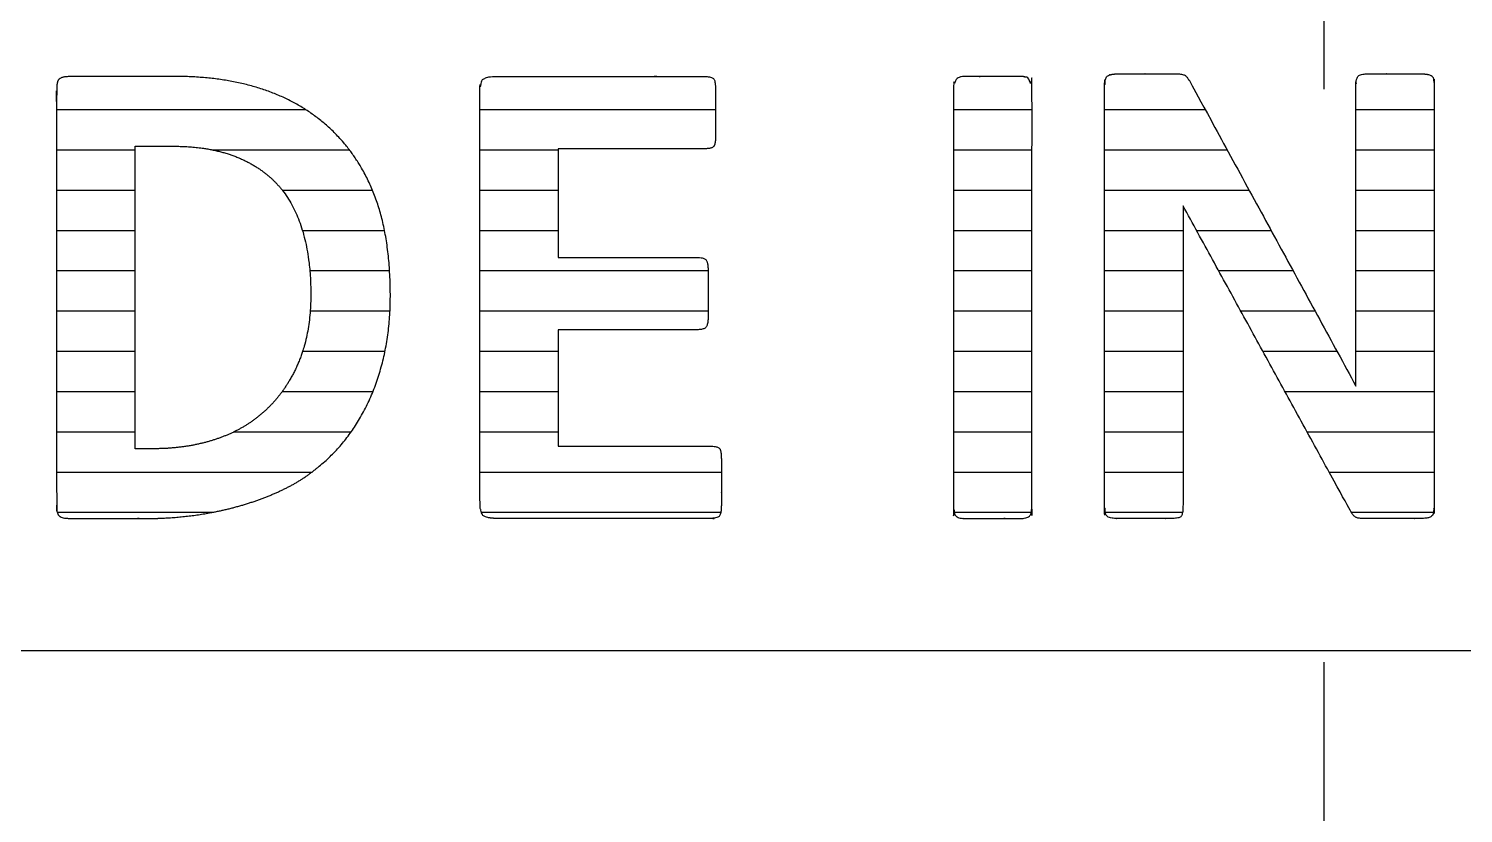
# Model space of a CAD drawing. Extents: x 7948 to 8542, y -4601 to -4181.
# Drawn here: x 8001.776 to 8006.23, y -4455.88 to -4453.445 of the extents above; entities that cross this region are included whole.
import ezdxf

# ---------------------------------------------------------------- set-up
doc = ezdxf.new("R2010")
doc.units = 0
doc.header["$LTSCALE"] = 7
doc.header["$MEASUREMENT"] = 0
doc.linetypes.add('CENTER2', pattern=[28.575, 19.05, -3.175, 3.175, -3.175])
doc.linetypes.add('CENTERX2', pattern=[20.32, 12.7, -2.54, 2.54, -2.54])
doc.layers.add('기본값', color=18, linetype='CONTINUOUS')
doc.layers.add('중심선', color=1, linetype='CENTER2')
pattern_1 = [(0, (7782.89281, -4612.94615), (0, 0.125), [])]

msp = doc.modelspace()

# ---------------------------------------------------------------- hatches: boundary and pattern name
at = {"layer": '기본값'}
h = msp.add_hatch(dxfattribs=at)
h.set_pattern_fill('해치1', color=2, style=0, pattern_type=2)
h.set_pattern_definition(pattern_1)
h.paths.add_polyline_path([(8002.67293, -4454.80684), (8002.66685, -4454.81191), (8002.66064, -4454.8169), (8002.65433, -4454.8218), (8002.64791, -4454.82661), (8002.63472, -4454.83595), (8002.62108, -4454.84493), (8002.607, -4454.85355), (8002.59247, -4454.8618), (8002.57748, -4454.8697), (8002.56205, -4454.87723), (8002.5463, -4454.88442), (8002.53035, -4454.89131), (8002.51421, -4454.8979), (8002.49787, -4454.90418), (8002.48133, -4454.91015), (8002.4646, -4454.91582), (8002.44767, -4454.92118), (8002.43055, -4454.92624), (8002.41324, -4454.93099), (8002.39577, -4454.93544), (8002.37813, -4454.93957), (8002.36032, -4454.9434), (8002.34234, -4454.94692), (8002.32419, -4454.95013), (8002.30587, -4454.95304), (8002.28739, -4454.95564), (8002.25042, -4454.95992), (8002.21379, -4454.96297), (8002.17749, -4454.96481), (8002.14153, -4454.96542), (8001.91613, -4454.96542), (8001.90685, -4454.96531), (8001.89869, -4454.96498), (8001.89503, -4454.96473), (8001.89165, -4454.96443), (8001.88855, -4454.96407), (8001.88573, -4454.96366), (8001.88442, -4454.96343), (8001.88314, -4454.96317), (8001.8819, -4454.96288), (8001.88071, -4454.96256), (8001.87956, -4454.96221), (8001.87844, -4454.96183), (8001.8779, -4454.96164), (8001.87738, -4454.96143), (8001.87686, -4454.96122), (8001.87635, -4454.961), (8001.87585, -4454.96077), (8001.87536, -4454.96054), (8001.87488, -4454.9603), (8001.87442, -4454.96005), (8001.87396, -4454.95979), (8001.87351, -4454.95953), (8001.87308, -4454.95926), (8001.87265, -4454.95898), (8001.87224, -4454.9587), (8001.87183, -4454.95841), (8001.87144, -4454.95811), (8001.87106, -4454.95781), (8001.87068, -4454.9575), (8001.87032, -4454.95718), (8001.86997, -4454.95685), (8001.86963, -4454.95652), (8001.86929, -4454.95617), (8001.86897, -4454.95582), (8001.86865, -4454.95546), (8001.86835, -4454.95509), (8001.86805, -4454.9547), (8001.86776, -4454.95431), (8001.86748, -4454.95391), (8001.86721, -4454.95349), (8001.86695, -4454.95307), (8001.8667, -4454.95263), (8001.86645, -4454.95219), (8001.86622, -4454.95173), (8001.86599, -4454.95127), (8001.86577, -4454.95079), (8001.86556, -4454.95031), (8001.86536, -4454.94981), (8001.86517, -4454.9493), (8001.86499, -4454.94879), (8001.86481, -4454.94826), (8001.86465, -4454.94772), (8001.86449, -4454.94717), (8001.86435, -4454.94662), (8001.86421, -4454.94605), (8001.86408, -4454.94547), (8001.86396, -4454.94488), (8001.86384, -4454.94428), (8001.86365, -4454.94305), (8001.86348, -4454.94178), (8001.86336, -4454.94047), (8001.86297, -4454.93458), (8001.8627, -4454.92756), (8001.86248, -4454.91013), (8001.86248, -4453.65402), (8001.8627, -4453.63492), (8001.86297, -4453.62703), (8001.86336, -4453.62024), (8001.86348, -4453.61871), (8001.86365, -4453.61723), (8001.86384, -4453.61581), (8001.86408, -4453.61444), (8001.86435, -4453.61313), (8001.86449, -4453.6125), (8001.86465, -4453.61188), (8001.86481, -4453.61127), (8001.86499, -4453.61068), (8001.86517, -4453.6101), (8001.86536, -4453.60953), (8001.86556, -4453.60898), (8001.86577, -4453.60845), (8001.86599, -4453.60792), (8001.86622, -4453.60741), (8001.86645, -4453.60692), (8001.8667, -4453.60643), (8001.86695, -4453.60597), (8001.86721, -4453.60551), (8001.86748, -4453.60507), (8001.86776, -4453.60464), (8001.86805, -4453.60423), (8001.86835, -4453.60383), (8001.86865, -4453.60345), (8001.86897, -4453.60307), (8001.86929, -4453.60272), (8001.86963, -4453.60237), (8001.86997, -4453.60204), (8001.87032, -4453.60171), (8001.87069, -4453.60139), (8001.87107, -4453.60108), (8001.87146, -4453.60078), (8001.87186, -4453.60048), (8001.87228, -4453.60019), (8001.87271, -4453.59991), (8001.87315, -4453.59963), (8001.8736, -4453.59936), (8001.87406, -4453.5991), (8001.87454, -4453.59884), (8001.87503, -4453.59859), (8001.87553, -4453.59835), (8001.87604, -4453.59812), (8001.87657, -4453.59789), (8001.8771, -4453.59767), (8001.87765, -4453.59746), (8001.87821, -4453.59725), (8001.87879, -4453.59706), (8001.87997, -4453.59668), (8001.8812, -4453.59633), (8001.88248, -4453.59601), (8001.88381, -4453.59572), (8001.88519, -4453.59546), (8001.88661, -4453.59523), (8001.88967, -4453.59482), (8001.89303, -4453.59446), (8001.89671, -4453.59416), (8001.9007, -4453.59391), (8001.90961, -4453.59358), (8001.91977, -4453.59347), (8002.22928, -4453.59347), (8002.25059, -4453.59367), (8002.27157, -4453.59426), (8002.29223, -4453.59524), (8002.31256, -4453.59662), (8002.33256, -4453.59839), (8002.35224, -4453.60055), (8002.3716, -4453.60311), (8002.39063, -4453.60606), (8002.40934, -4453.6094), (8002.42772, -4453.61313), (8002.44577, -4453.61726), (8002.46351, -4453.62178), (8002.48091, -4453.6267), (8002.49799, -4453.63201), (8002.51475, -4453.63771), (8002.53118, -4453.6438), (8002.54729, -4453.65029), (8002.56307, -4453.65717), (8002.57853, -4453.66445), (8002.59366, -4453.67212), (8002.60847, -4453.68018), (8002.62295, -4453.68863), (8002.63711, -4453.69748), (8002.65094, -4453.70672), (8002.66445, -4453.71635), (8002.67763, -4453.72638), (8002.69049, -4453.7368), (8002.70302, -4453.74761), (8002.71523, -4453.75882), (8002.72711, -4453.77042), (8002.73867, -4453.78241), (8002.74991, -4453.7948), (8002.75914, -4453.80583), (8002.76808, -4453.81709), (8002.77672, -4453.82857), (8002.78505, -4453.84027), (8002.79309, -4453.85219), (8002.80083, -4453.86434), (8002.80827, -4453.8767), (8002.81541, -4453.88929), (8002.82225, -4453.9021), (8002.82879, -4453.91514), (8002.83502, -4453.92839), (8002.84096, -4453.94187), (8002.8466, -4453.95557), (8002.85195, -4453.9695), (8002.85699, -4453.98364), (8002.86173, -4453.99801), (8002.86618, -4454.01267), (8002.87034, -4454.02769), (8002.87421, -4454.04307), (8002.8778, -4454.05882), (8002.8811, -4454.07492), (8002.88411, -4454.09139), (8002.88684, -4454.10822), (8002.88928, -4454.12541), (8002.89143, -4454.14296), (8002.89329, -4454.16087), (8002.89616, -4454.19778), (8002.89788, -4454.23613), (8002.89846, -4454.27593), (8002.89823, -4454.29676), (8002.89755, -4454.31735), (8002.89641, -4454.33771), (8002.89482, -4454.35784), (8002.89278, -4454.37774), (8002.89028, -4454.39741), (8002.88732, -4454.41685), (8002.88392, -4454.43607), (8002.88005, -4454.45505), (8002.87574, -4454.4738), (8002.87097, -4454.49233), (8002.86574, -4454.51062), (8002.86006, -4454.52869), (8002.85392, -4454.54652), (8002.84733, -4454.56413), (8002.84029, -4454.5815), (8002.83282, -4454.59856), (8002.82495, -4454.61523), (8002.81668, -4454.6315), (8002.80802, -4454.64737), (8002.79895, -4454.66284), (8002.78949, -4454.67792), (8002.77963, -4454.69259), (8002.76937, -4454.70688), (8002.75871, -4454.72076), (8002.74765, -4454.73425), (8002.7362, -4454.74734), (8002.72434, -4454.76003), (8002.71209, -4454.77233), (8002.69943, -4454.78423), (8002.68638, -4454.79573)], flags=0)
h.paths.add_polyline_path([(8002.1058, -4453.8101), (8002.1058, -4454.74879), (8002.16485, -4454.74879), (8002.17798, -4454.74868), (8002.19099, -4454.74832), (8002.20387, -4454.74772), (8002.21662, -4454.74689), (8002.22925, -4454.74582), (8002.24175, -4454.74451), (8002.25412, -4454.74296), (8002.26638, -4454.74118), (8002.2785, -4454.73916), (8002.2905, -4454.73689), (8002.30237, -4454.7344), (8002.31412, -4454.73166), (8002.32574, -4454.72868), (8002.33723, -4454.72547), (8002.3486, -4454.72202), (8002.35985, -4454.71833), (8002.37093, -4454.71441), (8002.38182, -4454.71024), (8002.39251, -4454.70584), (8002.40301, -4454.7012), (8002.41331, -4454.69632), (8002.42341, -4454.69121), (8002.43332, -4454.68586), (8002.44304, -4454.68027), (8002.45256, -4454.67444), (8002.46188, -4454.66838), (8002.47101, -4454.66208), (8002.47995, -4454.65554), (8002.48868, -4454.64876), (8002.49723, -4454.64175), (8002.50557, -4454.6345), (8002.51373, -4454.62701), (8002.52167, -4454.61929), (8002.5294, -4454.61136), (8002.53691, -4454.6032), (8002.54421, -4454.59484), (8002.55129, -4454.58625), (8002.55815, -4454.57745), (8002.56479, -4454.56843), (8002.57122, -4454.55919), (8002.57743, -4454.54973), (8002.58342, -4454.54006), (8002.5892, -4454.53017), (8002.59476, -4454.52006), (8002.6001, -4454.50973), (8002.60523, -4454.49919), (8002.61014, -4454.48843), (8002.61483, -4454.47745), (8002.61927, -4454.46625), (8002.62342, -4454.45482), (8002.62729, -4454.44315), (8002.63087, -4454.43126), (8002.63417, -4454.41914), (8002.63717, -4454.40678), (8002.6399, -4454.39419), (8002.64233, -4454.38138), (8002.64448, -4454.36833), (8002.64634, -4454.35505), (8002.64792, -4454.34155), (8002.64921, -4454.32781), (8002.65021, -4454.31384), (8002.65093, -4454.29964), (8002.65135, -4454.28521), (8002.6515, -4454.27054), (8002.65116, -4454.24481), (8002.65013, -4454.21981), (8002.64842, -4454.19555), (8002.64602, -4454.17203), (8002.64294, -4454.14926), (8002.64114, -4454.13814), (8002.63918, -4454.12722), (8002.63704, -4454.11647), (8002.63473, -4454.10592), (8002.63224, -4454.09554), (8002.62959, -4454.08536), (8002.62677, -4454.07535), (8002.62377, -4454.06553), (8002.62061, -4454.0559), (8002.61727, -4454.04645), (8002.61376, -4454.03719), (8002.61008, -4454.02811), (8002.60623, -4454.01922), (8002.60221, -4454.01051), (8002.59801, -4454.00198), (8002.59365, -4453.99364), (8002.58912, -4453.98549), (8002.58441, -4453.97752), (8002.57953, -4453.96974), (8002.57448, -4453.96214), (8002.56926, -4453.95472), (8002.56387, -4453.94749), (8002.55725, -4453.93935), (8002.55038, -4453.93145), (8002.54325, -4453.92378), (8002.53585, -4453.91636), (8002.5282, -4453.90917), (8002.52029, -4453.90222), (8002.51212, -4453.8955), (8002.5037, -4453.88903), (8002.49501, -4453.88279), (8002.48607, -4453.87678), (8002.47687, -4453.87102), (8002.46741, -4453.86549), (8002.45769, -4453.8602), (8002.44771, -4453.85515), (8002.43747, -4453.85034), (8002.42698, -4453.84576), (8002.41622, -4453.84144), (8002.40521, -4453.8374), (8002.39394, -4453.83364), (8002.38241, -4453.83016), (8002.37062, -4453.82695), (8002.35858, -4453.82403), (8002.34627, -4453.82138), (8002.33371, -4453.81901), (8002.32089, -4453.81692), (8002.30781, -4453.81511), (8002.29447, -4453.81358), (8002.28087, -4453.81232), (8002.26701, -4453.81135), (8002.2529, -4453.81065), (8002.23853, -4453.81023), (8002.22389, -4453.8101)], flags=0)
h = msp.add_hatch(dxfattribs=at)
h.set_pattern_fill('해치1', color=2, style=0, pattern_type=2)
h.set_pattern_definition(pattern_1)
h.paths.add_polyline_path([(8003.23731, -4454.96542), (8003.22712, -4454.96525), (8003.22242, -4454.96504), (8003.21799, -4454.96475), (8003.21382, -4454.96438), (8003.20992, -4454.96392), (8003.20628, -4454.96338), (8003.20456, -4454.96308), (8003.20291, -4454.96275), (8003.20132, -4454.96241), (8003.1998, -4454.96205), (8003.19835, -4454.96166), (8003.19696, -4454.96125), (8003.19564, -4454.96083), (8003.19438, -4454.96038), (8003.1932, -4454.95991), (8003.19263, -4454.95967), (8003.19207, -4454.95942), (8003.19154, -4454.95917), (8003.19101, -4454.95891), (8003.19051, -4454.95865), (8003.19002, -4454.95838), (8003.18955, -4454.95811), (8003.1891, -4454.95783), (8003.18866, -4454.95755), (8003.18824, -4454.95726), (8003.18784, -4454.95696), (8003.18745, -4454.95667), (8003.18708, -4454.95636), (8003.18672, -4454.95605), (8003.18639, -4454.95574), (8003.18606, -4454.95542), (8003.18591, -4454.95526), (8003.18576, -4454.95509), (8003.18561, -4454.95493), (8003.18547, -4454.95476), (8003.18519, -4454.95442), (8003.18492, -4454.95406), (8003.18465, -4454.95369), (8003.18439, -4454.9533), (8003.18413, -4454.95289), (8003.18387, -4454.95247), (8003.18362, -4454.95203), (8003.18337, -4454.95157), (8003.18313, -4454.9511), (8003.18289, -4454.95061), (8003.18265, -4454.9501), (8003.18242, -4454.94958), (8003.18198, -4454.94848), (8003.18155, -4454.94732), (8003.18114, -4454.94609), (8003.18074, -4454.9448), (8003.18037, -4454.94344), (8003.18001, -4454.94201), (8003.17967, -4454.94052), (8003.17934, -4454.93896), (8003.17875, -4454.93564), (8003.17822, -4454.93206), (8003.17777, -4454.92822), (8003.17738, -4454.92411), (8003.17707, -4454.91974), (8003.17665, -4454.9102), (8003.17651, -4454.8996), (8003.17651, -4453.65578), (8003.17663, -4453.646), (8003.17701, -4453.63718), (8003.1773, -4453.63312), (8003.17764, -4453.6293), (8003.17806, -4453.62571), (8003.17853, -4453.62237), (8003.17907, -4453.61926), (8003.17936, -4453.61779), (8003.17967, -4453.61639), (8003.17999, -4453.61504), (8003.18033, -4453.61375), (8003.18068, -4453.61252), (8003.18106, -4453.61135), (8003.18144, -4453.61024), (8003.18185, -4453.60919), (8003.18205, -4453.60869), (8003.18226, -4453.6082), (8003.18248, -4453.60773), (8003.1827, -4453.60727), (8003.18292, -4453.60682), (8003.18315, -4453.60639), (8003.18338, -4453.60598), (8003.18361, -4453.60558), (8003.18385, -4453.60519), (8003.1841, -4453.60482), (8003.18434, -4453.60447), (8003.18459, -4453.60413), (8003.18472, -4453.60396), (8003.18485, -4453.6038), (8003.18499, -4453.60363), (8003.18513, -4453.60347), (8003.18528, -4453.60331), (8003.18542, -4453.60315), (8003.18573, -4453.60284), (8003.18606, -4453.60253), (8003.1864, -4453.60222), (8003.18676, -4453.60192), (8003.18713, -4453.60163), (8003.18752, -4453.60134), (8003.18793, -4453.60106), (8003.18835, -4453.60078), (8003.18879, -4453.60051), (8003.18924, -4453.60024), (8003.18971, -4453.59998), (8003.1902, -4453.59972), (8003.1907, -4453.59947), (8003.19122, -4453.59922), (8003.19175, -4453.59898), (8003.19231, -4453.59874), (8003.19287, -4453.59851), (8003.19406, -4453.59806), (8003.1953, -4453.59763), (8003.19661, -4453.59723), (8003.19799, -4453.59684), (8003.19943, -4453.59648), (8003.20094, -4453.59614), (8003.20251, -4453.59581), (8003.20414, -4453.59551), (8003.2076, -4453.59497), (8003.21132, -4453.59451), (8003.2153, -4453.59414), (8003.21954, -4453.59385), (8003.22403, -4453.59364), (8003.22879, -4453.59351), (8003.2338, -4453.59347), (8003.87075, -4453.59347), (8003.87444, -4453.59351), (8003.87792, -4453.59364), (8003.88119, -4453.59385), (8003.88425, -4453.59415), (8003.8857, -4453.59433), (8003.8871, -4453.59453), (8003.88845, -4453.59475), (8003.88974, -4453.59499), (8003.89099, -4453.59525), (8003.89218, -4453.59554), (8003.89331, -4453.59584), (8003.8944, -4453.59617), (8003.89543, -4453.59652), (8003.89593, -4453.5967), (8003.89641, -4453.59688), (8003.89689, -4453.59708), (8003.89734, -4453.59727), (8003.89779, -4453.59748), (8003.89822, -4453.59768), (8003.89864, -4453.5979), (8003.89904, -4453.59812), (8003.89944, -4453.59834), (8003.89982, -4453.59857), (8003.90018, -4453.5988), (8003.90054, -4453.59904), (8003.90088, -4453.59929), (8003.9012, -4453.59954), (8003.90152, -4453.59979), (8003.90182, -4453.60005), (8003.90211, -4453.60032), (8003.90238, -4453.60059), (8003.90264, -4453.60087), (8003.90277, -4453.60101), (8003.90289, -4453.60115), (8003.90301, -4453.60129), (8003.90313, -4453.60143), (8003.90324, -4453.60158), (8003.90335, -4453.60173), (8003.90346, -4453.60187), (8003.90356, -4453.60202), (8003.90366, -4453.60217), (8003.90376, -4453.60233), (8003.90385, -4453.60248), (8003.90394, -4453.60263), (8003.90403, -4453.60279), (8003.90411, -4453.60295), (8003.90419, -4453.60311), (8003.90427, -4453.60327), (8003.90434, -4453.60343), (8003.90441, -4453.60359), (8003.90448, -4453.60375), (8003.90455, -4453.60392), (8003.90461, -4453.60409), (8003.90466, -4453.60425), (8003.90488, -4453.60494), (8003.9051, -4453.60564), (8003.9055, -4453.60712), (8003.90588, -4453.60868), (8003.90623, -4453.61032), (8003.90655, -4453.61204), (8003.90684, -4453.61386), (8003.90711, -4453.61575), (8003.90734, -4453.61773), (8003.90773, -4453.62194), (8003.90801, -4453.62649), (8003.90818, -4453.63137), (8003.90824, -4453.6366), (8003.90824, -4453.77675), (8003.90815, -4453.78278), (8003.9079, -4453.78828), (8003.90772, -4453.79083), (8003.90749, -4453.79324), (8003.90722, -4453.79552), (8003.9069, -4453.79767), (8003.90655, -4453.79968), (8003.90636, -4453.80064), (8003.90616, -4453.80156), (8003.90594, -4453.80245), (8003.90572, -4453.80331), (8003.90548, -4453.80413), (8003.90524, -4453.80492), (8003.90498, -4453.80568), (8003.90472, -4453.8064), (8003.90444, -4453.80709), (8003.90416, -4453.80774), (8003.90386, -4453.80837), (8003.90371, -4453.80866), (8003.90355, -4453.80896), (8003.9034, -4453.80924), (8003.90324, -4453.80951), (8003.90307, -4453.80978), (8003.90291, -4453.81003), (8003.90282, -4453.81016), (8003.90274, -4453.81028), (8003.90265, -4453.81041), (8003.90255, -4453.81053), (8003.90236, -4453.81077), (8003.90216, -4453.81101), (8003.90194, -4453.81125), (8003.90172, -4453.81148), (8003.90149, -4453.8117), (8003.90124, -4453.81193), (8003.90098, -4453.81215), (8003.90072, -4453.81236), (8003.90044, -4453.81257), (8003.90015, -4453.81278), (8003.89986, -4453.81298), (8003.89955, -4453.81318), (8003.89923, -4453.81338), (8003.8989, -4453.81357), (8003.89856, -4453.81376), (8003.89821, -4453.81394), (8003.89785, -4453.81412), (8003.89748, -4453.8143), (8003.8971, -4453.81447), (8003.89671, -4453.81464), (8003.89589, -4453.81496), (8003.89503, -4453.81527), (8003.89413, -4453.81556), (8003.89319, -4453.81584), (8003.89221, -4453.8161), (8003.89118, -4453.81634), (8003.89011, -4453.81657), (8003.889, -4453.81678), (8003.88785, -4453.81698), (8003.88666, -4453.81716), (8003.88542, -4453.81733), (8003.88282, -4453.81761), (8003.88006, -4453.81783), (8003.87712, -4453.81799), (8003.87402, -4453.81809), (8003.87075, -4453.81812), (8003.41983, -4453.81812), (8003.41983, -4454.15509), (8003.84744, -4454.15509), (8003.85093, -4454.15513), (8003.85423, -4454.15526), (8003.85735, -4454.15547), (8003.85884, -4454.1556), (8003.86027, -4454.15576), (8003.86167, -4454.15594), (8003.86301, -4454.15614), (8003.86431, -4454.15636), (8003.86556, -4454.1566), (8003.86676, -4454.15687), (8003.86791, -4454.15715), (8003.86902, -4454.15746), (8003.87008, -4454.15778), (8003.87109, -4454.15813), (8003.87158, -4454.15831), (8003.87206, -4454.1585), (8003.87252, -4454.15869), (8003.87298, -4454.15889), (8003.87342, -4454.15909), (8003.87385, -4454.1593), (8003.87426, -4454.15951), (8003.87467, -4454.15973), (8003.87506, -4454.15995), (8003.87544, -4454.16018), (8003.87581, -4454.16042), (8003.87617, -4454.16066), (8003.87652, -4454.1609), (8003.87685, -4454.16115), (8003.87718, -4454.16141), (8003.87749, -4454.16167), (8003.87779, -4454.16193), (8003.87807, -4454.1622), (8003.87835, -4454.16248), (8003.87861, -4454.16276), (8003.87886, -4454.16305), (8003.8791, -4454.16334), (8003.87933, -4454.16364), (8003.87955, -4454.16394), (8003.87975, -4454.16425), (8003.87985, -4454.16441), (8003.87994, -4454.16456), (8003.88004, -4454.16472), (8003.88012, -4454.16488), (8003.88021, -4454.16504), (8003.88029, -4454.16521), (8003.88037, -4454.16537), (8003.88045, -4454.16553), (8003.88052, -4454.1657), (8003.88059, -4454.16587), (8003.88087, -4454.16655), (8003.88113, -4454.16726), (8003.88139, -4454.16798), (8003.88164, -4454.16873), (8003.88188, -4454.1695), (8003.88211, -4454.17029), (8003.88254, -4454.17193), (8003.88294, -4454.17366), (8003.88331, -4454.17547), (8003.88364, -4454.17737), (8003.88393, -4454.17934), (8003.88419, -4454.18141), (8003.88442, -4454.18356), (8003.88461, -4454.18579), (8003.88477, -4454.1881), (8003.88498, -4454.19299), (8003.88504, -4454.19821), (8003.88504, -4454.33836), (8003.88495, -4454.3444), (8003.88482, -4454.34721), (8003.88465, -4454.34989), (8003.88443, -4454.35244), (8003.88416, -4454.35486), (8003.88384, -4454.35714), (8003.88348, -4454.35928), (8003.88328, -4454.36031), (8003.88306, -4454.3613), (8003.88283, -4454.36225), (8003.8826, -4454.36318), (8003.88235, -4454.36407), (8003.88208, -4454.36492), (8003.88181, -4454.36575), (8003.88152, -4454.36654), (8003.88122, -4454.36729), (8003.88091, -4454.36801), (8003.88058, -4454.3687), (8003.88042, -4454.36903), (8003.88025, -4454.36936), (8003.88007, -4454.36967), (8003.8799, -4454.36998), (8003.87972, -4454.37028), (8003.87954, -4454.37057), (8003.87935, -4454.37085), (8003.87916, -4454.37113), (8003.87897, -4454.37139), (8003.87878, -4454.37165), (8003.87858, -4454.3719), (8003.87837, -4454.37214), (8003.87815, -4454.37239), (8003.87792, -4454.37263), (8003.87768, -4454.37286), (8003.87744, -4454.37309), (8003.87718, -4454.37332), (8003.87692, -4454.37354), (8003.87664, -4454.37376), (8003.87636, -4454.37398), (8003.87607, -4454.37419), (8003.87577, -4454.3744), (8003.87545, -4454.3746), (8003.87513, -4454.3748), (8003.87481, -4454.37499), (8003.87447, -4454.37518), (8003.87412, -4454.37537), (8003.87376, -4454.37556), (8003.8734, -4454.37574), (8003.87302, -4454.37591), (8003.87225, -4454.37625), (8003.87143, -4454.37657), (8003.87058, -4454.37688), (8003.86969, -4454.37717), (8003.86877, -4454.37745), (8003.86781, -4454.37771), (8003.86681, -4454.37796), (8003.86578, -4454.37819), (8003.8647, -4454.3784), (8003.8636, -4454.3786), (8003.86245, -4454.37878), (8003.86127, -4454.37894), (8003.8588, -4454.37923), (8003.85618, -4454.37945), (8003.85341, -4454.37961), (8003.8505, -4454.3797), (8003.84744, -4454.37973), (8003.41983, -4454.37973), (8003.41983, -4454.74077), (8003.88855, -4454.74077), (8003.89205, -4454.74081), (8003.89535, -4454.74091), (8003.89847, -4454.74109), (8003.90139, -4454.74133), (8003.90413, -4454.74165), (8003.90542, -4454.74183), (8003.90667, -4454.74203), (8003.90788, -4454.74225), (8003.90903, -4454.74249), (8003.91014, -4454.74274), (8003.9112, -4454.74301), (8003.91221, -4454.7433), (8003.91318, -4454.74361), (8003.91409, -4454.74393), (8003.91453, -4454.7441), (8003.91496, -4454.74427), (8003.91538, -4454.74445), (8003.91579, -4454.74463), (8003.91618, -4454.74482), (8003.91656, -4454.74501), (8003.91693, -4454.7452), (8003.91729, -4454.7454), (8003.91764, -4454.74561), (8003.91797, -4454.74581), (8003.91829, -4454.74603), (8003.9186, -4454.74624), (8003.9189, -4454.74646), (8003.91919, -4454.74669), (8003.91947, -4454.74692), (8003.91973, -4454.74715), (8003.91998, -4454.74739), (8003.92022, -4454.74763), (8003.92045, -4454.74788), (8003.92056, -4454.74801), (8003.92066, -4454.74813), (8003.92077, -4454.74826), (8003.92087, -4454.74839), (8003.92097, -4454.74852), (8003.92106, -4454.74865), (8003.92115, -4454.74878), (8003.92124, -4454.74891), (8003.92133, -4454.74905), (8003.92141, -4454.74918), (8003.92149, -4454.74932), (8003.92157, -4454.74946), (8003.92164, -4454.74959), (8003.92171, -4454.74973), (8003.92199, -4454.75031), (8003.92225, -4454.75091), (8003.92251, -4454.75154), (8003.92276, -4454.7522), (8003.92299, -4454.75289), (8003.92323, -4454.7536), (8003.92345, -4454.75435), (8003.92366, -4454.75512), (8003.92386, -4454.75592), (8003.92406, -4454.75675), (8003.92442, -4454.75849), (8003.92475, -4454.76035), (8003.92505, -4454.76232), (8003.92531, -4454.7644), (8003.92554, -4454.76659), (8003.92573, -4454.7689), (8003.92588, -4454.77132), (8003.92609, -4454.77651), (8003.92616, -4454.78214), (8003.92616, -4454.92229), (8003.92609, -4454.92791), (8003.92588, -4454.93311), (8003.92573, -4454.93556), (8003.92554, -4454.93789), (8003.92531, -4454.94013), (8003.92505, -4454.94226), (8003.92475, -4454.94428), (8003.92442, -4454.9462), (8003.92406, -4454.94801), (8003.92366, -4454.94972), (8003.92345, -4454.95054), (8003.92323, -4454.95133), (8003.92299, -4454.95209), (8003.92276, -4454.95283), (8003.92251, -4454.95354), (8003.92225, -4454.95422), (8003.92199, -4454.95488), (8003.92171, -4454.95551), (8003.92164, -4454.95567), (8003.92157, -4454.95582), (8003.92149, -4454.95597), (8003.92141, -4454.95612), (8003.92133, -4454.95627), (8003.92124, -4454.95642), (8003.92115, -4454.95657), (8003.92106, -4454.95671), (8003.92097, -4454.95686), (8003.92087, -4454.957), (8003.92077, -4454.95714), (8003.92066, -4454.95728), (8003.92056, -4454.95742), (8003.92045, -4454.95756), (8003.92022, -4454.95783), (8003.91998, -4454.9581), (8003.91973, -4454.95837), (8003.91947, -4454.95863), (8003.91919, -4454.95888), (8003.9189, -4454.95913), (8003.9186, -4454.95937), (8003.91829, -4454.95961), (8003.91797, -4454.95985), (8003.91764, -4454.96008), (8003.91729, -4454.9603), (8003.91693, -4454.96052), (8003.91656, -4454.96074), (8003.91618, -4454.96095), (8003.91579, -4454.96115), (8003.91538, -4454.96135), (8003.91496, -4454.96155), (8003.91453, -4454.96174), (8003.91409, -4454.96193), (8003.91364, -4454.96211), (8003.91318, -4454.96228), (8003.91221, -4454.96262), (8003.9112, -4454.96294), (8003.91014, -4454.96324), (8003.90903, -4454.96352), (8003.90788, -4454.96378), (8003.90667, -4454.96402), (8003.90542, -4454.96425), (8003.90413, -4454.96445), (8003.90278, -4454.96463), (8003.90139, -4454.9648), (8003.89847, -4454.96507), (8003.89535, -4454.96526), (8003.89205, -4454.96538), (8003.88855, -4454.96542)], flags=0)
h = msp.add_hatch(dxfattribs=at)
h.set_pattern_fill('해치1', color=2, style=0, pattern_type=2)
h.set_pattern_definition(pattern_1)
h.paths.add_polyline_path([(8004.68296, -4454.96542), (8004.68055, -4454.96539), (8004.67823, -4454.96531), (8004.67599, -4454.96517), (8004.67385, -4454.96497), (8004.6718, -4454.96472), (8004.67081, -4454.96457), (8004.66984, -4454.96441), (8004.6689, -4454.96424), (8004.66797, -4454.96405), (8004.66707, -4454.96385), (8004.6662, -4454.96363), (8004.66534, -4454.9634), (8004.66451, -4454.96316), (8004.6637, -4454.9629), (8004.66292, -4454.96263), (8004.66215, -4454.96234), (8004.66141, -4454.96204), (8004.66069, -4454.96173), (8004.66, -4454.9614), (8004.65933, -4454.96106), (8004.65868, -4454.9607), (8004.65805, -4454.96033), (8004.65745, -4454.95995), (8004.65687, -4454.95955), (8004.65658, -4454.95934), (8004.65631, -4454.95914), (8004.65604, -4454.95893), (8004.65577, -4454.95871), (8004.65551, -4454.95849), (8004.65526, -4454.95827), (8004.65501, -4454.95804), (8004.65477, -4454.95781), (8004.65452, -4454.95757), (8004.65429, -4454.95732), (8004.65405, -4454.95707), (8004.65383, -4454.95681), (8004.6536, -4454.95654), (8004.65338, -4454.95626), (8004.65316, -4454.95598), (8004.65295, -4454.95569), (8004.65274, -4454.9554), (8004.65253, -4454.95509), (8004.65233, -4454.95478), (8004.65213, -4454.95447), (8004.65194, -4454.95414), (8004.65175, -4454.95381), (8004.65138, -4454.95313), (8004.65103, -4454.95242), (8004.65069, -4454.95169), (8004.65037, -4454.95092), (8004.65006, -4454.95013), (8004.64977, -4454.94931), (8004.6495, -4454.94846), (8004.64924, -4454.94758), (8004.649, -4454.94668), (8004.64877, -4454.94575), (8004.64856, -4454.94479), (8004.64836, -4454.94381), (8004.64818, -4454.94279), (8004.64802, -4454.94175), (8004.64787, -4454.94068), (8004.64774, -4454.93958), (8004.64752, -4454.93731), (8004.64736, -4454.93492), (8004.64727, -4454.93242), (8004.64724, -4454.92981), (8004.64724, -4453.62907), (8004.64727, -4453.62688), (8004.64738, -4453.62476), (8004.64745, -4453.62373), (8004.64755, -4453.62271), (8004.64766, -4453.62171), (8004.64779, -4453.62073), (8004.64794, -4453.61977), (8004.64811, -4453.61882), (8004.64829, -4453.61789), (8004.64849, -4453.61698), (8004.64871, -4453.61608), (8004.64895, -4453.6152), (8004.6492, -4453.61434), (8004.64947, -4453.6135), (8004.64976, -4453.61267), (8004.65006, -4453.61186), (8004.65038, -4453.61107), (8004.65073, -4453.6103), (8004.65108, -4453.60954), (8004.65146, -4453.60881), (8004.65185, -4453.60808), (8004.65226, -4453.60738), (8004.65269, -4453.60669), (8004.65313, -4453.60602), (8004.65359, -4453.60537), (8004.65407, -4453.60474), (8004.65457, -4453.60412), (8004.65509, -4453.60352), (8004.65562, -4453.60294), (8004.65617, -4453.60237), (8004.65673, -4453.60183), (8004.65732, -4453.6013), (8004.65792, -4453.60078), (8004.65854, -4453.60029), (8004.65918, -4453.59981), (8004.65983, -4453.59935), (8004.6605, -4453.59891), (8004.66119, -4453.59848), (8004.6619, -4453.59807), (8004.66262, -4453.59768), (8004.66336, -4453.59731), (8004.66412, -4453.59695), (8004.6649, -4453.59661), (8004.66569, -4453.59629), (8004.6665, -4453.59598), (8004.66733, -4453.5957), (8004.66818, -4453.59543), (8004.66904, -4453.59518), (8004.66992, -4453.59494), (8004.67082, -4453.59472), (8004.67174, -4453.59452), (8004.67267, -4453.59434), (8004.67362, -4453.59418), (8004.67459, -4453.59403), (8004.67558, -4453.5939), (8004.67658, -4453.59379), (8004.6776, -4453.59369), (8004.67864, -4453.59361), (8004.68077, -4453.59351), (8004.68296, -4453.59347), (8004.85483, -4453.59347), (8004.85703, -4453.59351), (8004.85916, -4453.59361), (8004.8602, -4453.59369), (8004.86122, -4453.59379), (8004.86222, -4453.5939), (8004.86321, -4453.59403), (8004.86417, -4453.59418), (8004.86513, -4453.59434), (8004.86606, -4453.59452), (8004.86697, -4453.59472), (8004.86787, -4453.59494), (8004.86875, -4453.59518), (8004.86962, -4453.59543), (8004.87046, -4453.5957), (8004.87129, -4453.59598), (8004.8721, -4453.59629), (8004.8729, -4453.59661), (8004.87367, -4453.59695), (8004.87443, -4453.59731), (8004.87517, -4453.59768), (8004.8759, -4453.59807), (8004.8766, -4453.59848), (8004.87729, -4453.59891), (8004.87797, -4453.59935), (8004.87862, -4453.59981), (8004.87926, -4453.60029), (8004.87988, -4453.60078), (8004.88048, -4453.6013), (8004.88106, -4453.60183), (8004.88163, -4453.60237), (8004.88218, -4453.60294), (8004.88271, -4453.60352), (8004.88322, -4453.60412), (8004.88372, -4453.60474), (8004.8842, -4453.60537), (8004.88466, -4453.60602), (8004.88511, -4453.60669), (8004.88554, -4453.60738), (8004.88595, -4453.60808), (8004.88634, -4453.60881), (8004.88671, -4453.60954), (8004.88707, -4453.6103), (8004.88741, -4453.61107), (8004.88773, -4453.61186), (8004.88804, -4453.61267), (8004.88833, -4453.6135), (8004.8886, -4453.61434), (8004.88885, -4453.6152), (8004.88909, -4453.61608), (8004.8893, -4453.61698), (8004.88951, -4453.61789), (8004.88969, -4453.61882), (8004.88985, -4453.61977), (8004.89, -4453.62073), (8004.89013, -4453.62171), (8004.89025, -4453.62271), (8004.89034, -4453.62373), (8004.89042, -4453.62476), (8004.89053, -4453.62688), (8004.89056, -4453.62907), (8004.89056, -4454.92981), (8004.89053, -4454.93242), (8004.89044, -4454.93492), (8004.89028, -4454.93731), (8004.89006, -4454.93958), (8004.88993, -4454.94068), (8004.88978, -4454.94175), (8004.88961, -4454.94279), (8004.88943, -4454.94381), (8004.88924, -4454.94479), (8004.88903, -4454.94575), (8004.8888, -4454.94668), (8004.88855, -4454.94758), (8004.8883, -4454.94846), (8004.88802, -4454.94931), (8004.88773, -4454.95013), (8004.88743, -4454.95092), (8004.88711, -4454.95169), (8004.88677, -4454.95242), (8004.88642, -4454.95313), (8004.88605, -4454.95381), (8004.88586, -4454.95414), (8004.88566, -4454.95447), (8004.88547, -4454.95478), (8004.88526, -4454.95509), (8004.88506, -4454.9554), (8004.88485, -4454.95569), (8004.88464, -4454.95598), (8004.88442, -4454.95626), (8004.8842, -4454.95654), (8004.88397, -4454.95681), (8004.88374, -4454.95707), (8004.88351, -4454.95732), (8004.88327, -4454.95757), (8004.88303, -4454.95781), (8004.88279, -4454.95804), (8004.88254, -4454.95827), (8004.88228, -4454.95849), (8004.88202, -4454.95871), (8004.88176, -4454.95893), (8004.88149, -4454.95914), (8004.88121, -4454.95934), (8004.88093, -4454.95955), (8004.88035, -4454.95995), (8004.87975, -4454.96033), (8004.87912, -4454.9607), (8004.87847, -4454.96106), (8004.8778, -4454.9614), (8004.8771, -4454.96173), (8004.87638, -4454.96204), (8004.87564, -4454.96234), (8004.87488, -4454.96263), (8004.87409, -4454.9629), (8004.87329, -4454.96316), (8004.87245, -4454.9634), (8004.8716, -4454.96363), (8004.87072, -4454.96385), (8004.86982, -4454.96405), (8004.8689, -4454.96424), (8004.86795, -4454.96441), (8004.86699, -4454.96457), (8004.866, -4454.96472), (8004.86395, -4454.96497), (8004.8618, -4454.96517), (8004.85957, -4454.96531), (8004.85725, -4454.96539), (8004.85483, -4454.96542)], flags=0)
h = msp.add_hatch(dxfattribs=at)
h.set_pattern_fill('해치1', color=2, style=0, pattern_type=2)
h.set_pattern_definition(pattern_1)
h.paths.add_polyline_path([(8005.92315, -4454.96542), (8005.91802, -4454.96535), (8005.91333, -4454.96514), (8005.91115, -4454.96498), (8005.90909, -4454.96479), (8005.90713, -4454.96457), (8005.90529, -4454.9643), (8005.90356, -4454.96401), (8005.90194, -4454.96368), (8005.90117, -4454.9635), (8005.90043, -4454.96331), (8005.89972, -4454.96312), (8005.89904, -4454.96291), (8005.89838, -4454.9627), (8005.89775, -4454.96248), (8005.89715, -4454.96225), (8005.89658, -4454.96201), (8005.89604, -4454.96176), (8005.89578, -4454.96163), (8005.89552, -4454.96151), (8005.89527, -4454.96137), (8005.89503, -4454.96124), (8005.8948, -4454.9611), (8005.89457, -4454.96097), (8005.89435, -4454.96082), (8005.89412, -4454.96067), (8005.89389, -4454.96052), (8005.89366, -4454.96035), (8005.8932, -4454.96), (8005.89273, -4454.95962), (8005.89225, -4454.9592), (8005.89176, -4454.95876), (8005.89127, -4454.95829), (8005.89077, -4454.95779), (8005.89027, -4454.95726), (8005.88975, -4454.9567), (8005.88923, -4454.95611), (8005.8887, -4454.95549), (8005.88762, -4454.95416), (8005.88652, -4454.95271), (8005.88538, -4454.95114), (8005.88422, -4454.94945), (8005.88303, -4454.94765), (8005.88181, -4454.94572), (8005.87928, -4454.94152), (8005.87665, -4454.93683), (8005.35953, -4453.99475), (8005.35953, -4454.92254), (8005.35945, -4454.92935), (8005.3592, -4454.9355), (8005.35901, -4454.93831), (8005.35878, -4454.94097), (8005.35851, -4454.94345), (8005.3582, -4454.94577), (8005.35785, -4454.94792), (8005.35766, -4454.94893), (8005.35745, -4454.9499), (8005.35724, -4454.95083), (8005.35702, -4454.95171), (8005.35678, -4454.95256), (8005.35654, -4454.95336), (8005.35628, -4454.95412), (8005.35602, -4454.95484), (8005.35574, -4454.95552), (8005.3556, -4454.95584), (8005.35545, -4454.95615), (8005.35531, -4454.95645), (8005.35516, -4454.95674), (8005.35501, -4454.95702), (8005.35485, -4454.95729), (8005.35469, -4454.95755), (8005.35453, -4454.9578), (8005.35437, -4454.95804), (8005.35421, -4454.95827), (8005.35412, -4454.95838), (8005.35403, -4454.95849), (8005.35394, -4454.9586), (8005.35385, -4454.95871), (8005.35375, -4454.95882), (8005.35366, -4454.95893), (8005.35355, -4454.95903), (8005.35345, -4454.95914), (8005.35323, -4454.95934), (8005.353, -4454.95955), (8005.35276, -4454.95975), (8005.35251, -4454.95995), (8005.35225, -4454.96014), (8005.35197, -4454.96033), (8005.35168, -4454.96052), (8005.35139, -4454.9607), (8005.35108, -4454.96088), (8005.35076, -4454.96106), (8005.35042, -4454.96123), (8005.35008, -4454.9614), (8005.34973, -4454.96156), (8005.34936, -4454.96173), (8005.34898, -4454.96188), (8005.34859, -4454.96204), (8005.34778, -4454.96234), (8005.34692, -4454.96263), (8005.34602, -4454.9629), (8005.34507, -4454.96316), (8005.34407, -4454.9634), (8005.34303, -4454.96363), (8005.34195, -4454.96385), (8005.34081, -4454.96405), (8005.33841, -4454.96441), (8005.33583, -4454.96472), (8005.33306, -4454.96497), (8005.33011, -4454.96517), (8005.32698, -4454.96531), (8005.32017, -4454.96542), (8005.15745, -4454.96542), (8005.15418, -4454.96539), (8005.15105, -4454.96531), (8005.14808, -4454.96517), (8005.14527, -4454.96497), (8005.1426, -4454.96472), (8005.14009, -4454.96441), (8005.13773, -4454.96405), (8005.13661, -4454.96385), (8005.13553, -4454.96363), (8005.13449, -4454.9634), (8005.13348, -4454.96316), (8005.13251, -4454.9629), (8005.13158, -4454.96263), (8005.13069, -4454.96234), (8005.12984, -4454.96204), (8005.12902, -4454.96173), (8005.12825, -4454.9614), (8005.12787, -4454.96123), (8005.12751, -4454.96106), (8005.12716, -4454.96088), (8005.12681, -4454.9607), (8005.12648, -4454.96052), (8005.12615, -4454.96033), (8005.12583, -4454.96014), (8005.12553, -4454.95995), (8005.12523, -4454.95975), (8005.12494, -4454.95955), (8005.12466, -4454.95934), (8005.1244, -4454.95914), (8005.12414, -4454.95893), (8005.12389, -4454.95871), (8005.12365, -4454.95849), (8005.12342, -4454.95827), (8005.12319, -4454.95804), (8005.12297, -4454.9578), (8005.12276, -4454.95755), (8005.12254, -4454.95729), (8005.12234, -4454.95702), (8005.12213, -4454.95674), (8005.12193, -4454.95645), (8005.12173, -4454.95615), (8005.12153, -4454.95584), (8005.12134, -4454.95552), (8005.12115, -4454.95518), (8005.12097, -4454.95484), (8005.12079, -4454.95448), (8005.12061, -4454.95412), (8005.12043, -4454.95374), (8005.12026, -4454.95336), (8005.11993, -4454.95256), (8005.11962, -4454.95171), (8005.11931, -4454.95083), (8005.11903, -4454.9499), (8005.11875, -4454.94893), (8005.11849, -4454.94792), (8005.11824, -4454.94686), (8005.11801, -4454.94577), (8005.11779, -4454.94463), (8005.11759, -4454.94345), (8005.11722, -4454.94097), (8005.11691, -4454.93831), (8005.11666, -4454.9355), (8005.11646, -4454.93251), (8005.11632, -4454.92935), (8005.11621, -4454.92254), (8005.11621, -4453.63371), (8005.11631, -4453.62646), (8005.1166, -4453.61988), (8005.11682, -4453.61684), (8005.11709, -4453.61397), (8005.11741, -4453.61126), (8005.11778, -4453.60872), (8005.11819, -4453.60635), (8005.11842, -4453.60522), (8005.11866, -4453.60414), (8005.11891, -4453.6031), (8005.11917, -4453.6021), (8005.11945, -4453.60115), (8005.11974, -4453.60023), (8005.12004, -4453.59936), (8005.12035, -4453.59853), (8005.12067, -4453.59774), (8005.12101, -4453.59699), (8005.12118, -4453.59663), (8005.12136, -4453.59628), (8005.12154, -4453.59594), (8005.12172, -4453.59562), (8005.1219, -4453.5953), (8005.12209, -4453.59499), (8005.12228, -4453.5947), (8005.12248, -4453.59441), (8005.12258, -4453.59427), (8005.12268, -4453.59413), (8005.12279, -4453.594), (8005.12289, -4453.59386), (8005.12301, -4453.59373), (8005.12312, -4453.59359), (8005.12336, -4453.59333), (8005.12362, -4453.59307), (8005.12388, -4453.59281), (8005.12416, -4453.59256), (8005.12445, -4453.59231), (8005.12475, -4453.59207), (8005.12507, -4453.59183), (8005.1254, -4453.5916), (8005.12574, -4453.59137), (8005.12609, -4453.59114), (8005.12646, -4453.59092), (8005.12684, -4453.5907), (8005.12723, -4453.59049), (8005.12764, -4453.59028), (8005.12806, -4453.59008), (8005.12849, -4453.58988), (8005.12893, -4453.58969), (8005.12938, -4453.5895), (8005.12985, -4453.58931), (8005.13083, -4453.58895), (8005.13185, -4453.58861), (8005.13293, -4453.58829), (8005.13406, -4453.58798), (8005.13523, -4453.58769), (8005.13646, -4453.58742), (8005.13774, -4453.58717), (8005.13907, -4453.58693), (8005.14045, -4453.58671), (8005.14336, -4453.58632), (8005.14648, -4453.58601), (8005.14979, -4453.58576), (8005.15331, -4453.58559), (8005.15704, -4453.58548), (8005.16096, -4453.58545), (8005.3381, -4453.58545), (8005.34323, -4453.58553), (8005.34564, -4453.58564), (8005.34793, -4453.58579), (8005.35011, -4453.58598), (8005.35217, -4453.58621), (8005.35413, -4453.58648), (8005.35598, -4453.5868), (8005.35686, -4453.58697), (8005.35771, -4453.58716), (8005.35854, -4453.58735), (8005.35934, -4453.58756), (8005.36011, -4453.58777), (8005.36085, -4453.588), (8005.36156, -4453.58823), (8005.36225, -4453.58848), (8005.36291, -4453.58874), (8005.36354, -4453.58901), (8005.36414, -4453.58929), (8005.36472, -4453.58958), (8005.365, -4453.58973), (8005.36527, -4453.58988), (8005.36553, -4453.59003), (8005.36579, -4453.59019), (8005.36604, -4453.59035), (8005.36628, -4453.59051), (8005.36651, -4453.59067), (8005.36674, -4453.59084), (8005.36697, -4453.59101), (8005.3672, -4453.59119), (8005.36766, -4453.59158), (8005.36814, -4453.59201), (8005.36863, -4453.59247), (8005.36912, -4453.59296), (8005.36963, -4453.59349), (8005.37015, -4453.59405), (8005.37068, -4453.59465), (8005.37177, -4453.59595), (8005.3729, -4453.59739), (8005.37407, -4453.59896), (8005.37528, -4453.60068), (8005.37654, -4453.60254), (8005.37783, -4453.60453), (8005.38055, -4453.60894), (8005.38344, -4453.6139), (8005.38649, -4453.61942), (8005.89633, -4454.55423), (8005.89633, -4453.62832), (8005.89643, -4453.62191), (8005.89655, -4453.61892), (8005.89672, -4453.61608), (8005.89694, -4453.61339), (8005.89721, -4453.61085), (8005.89753, -4453.60845), (8005.89789, -4453.6062), (8005.8981, -4453.60513), (8005.89831, -4453.60409), (8005.89854, -4453.60309), (8005.89878, -4453.60213), (8005.89903, -4453.60121), (8005.89929, -4453.60032), (8005.89957, -4453.59947), (8005.89985, -4453.59866), (8005.90015, -4453.59788), (8005.90047, -4453.59714), (8005.90079, -4453.59644), (8005.90096, -4453.5961), (8005.90113, -4453.59577), (8005.9013, -4453.59545), (8005.90148, -4453.59514), (8005.90165, -4453.59484), (8005.90184, -4453.59455), (8005.90202, -4453.59427), (8005.90221, -4453.59399), (8005.9024, -4453.59373), (8005.9026, -4453.59347), (8005.9028, -4453.59322), (8005.90301, -4453.59298), (8005.90323, -4453.59274), (8005.90346, -4453.5925), (8005.9037, -4453.59227), (8005.90395, -4453.59204), (8005.90421, -4453.59181), (8005.90448, -4453.59159), (8005.90476, -4453.59137), (8005.90506, -4453.59116), (8005.90536, -4453.59095), (8005.90567, -4453.59075), (8005.90599, -4453.59054), (8005.90632, -4453.59035), (8005.90666, -4453.59015), (8005.90701, -4453.58996), (8005.90738, -4453.58978), (8005.90775, -4453.58959), (8005.90813, -4453.58942), (8005.90852, -4453.58924), (8005.90933, -4453.5889), (8005.91019, -4453.58858), (8005.91108, -4453.58828), (8005.91202, -4453.58799), (8005.91299, -4453.58771), (8005.914, -4453.58746), (8005.91506, -4453.58721), (8005.91615, -4453.58699), (8005.91729, -4453.58677), (8005.91846, -4453.58658), (8005.92093, -4453.58623), (8005.92356, -4453.58595), (8005.92635, -4453.58573), (8005.92931, -4453.58557), (8005.93242, -4453.58548), (8005.93569, -4453.58545), (8006.09678, -4453.58545), (8006.10069, -4453.58548), (8006.10438, -4453.58559), (8006.10787, -4453.58576), (8006.11116, -4453.58601), (8006.11423, -4453.58632), (8006.11709, -4453.58671), (8006.11845, -4453.58693), (8006.11975, -4453.58717), (8006.121, -4453.58742), (8006.1222, -4453.58769), (8006.12334, -4453.58798), (8006.12443, -4453.58829), (8006.12547, -4453.58861), (8006.12646, -4453.58895), (8006.12694, -4453.58913), (8006.1274, -4453.58931), (8006.12785, -4453.5895), (8006.12828, -4453.58969), (8006.12871, -4453.58988), (8006.12912, -4453.59008), (8006.12951, -4453.59028), (8006.1299, -4453.59049), (8006.13027, -4453.5907), (8006.13063, -4453.59092), (8006.13097, -4453.59114), (8006.1313, -4453.59137), (8006.13162, -4453.5916), (8006.13193, -4453.59183), (8006.13222, -4453.59207), (8006.1325, -4453.59231), (8006.13276, -4453.59256), (8006.13302, -4453.59281), (8006.13314, -4453.59294), (8006.13326, -4453.59307), (8006.13337, -4453.5932), (8006.13348, -4453.59333), (8006.13359, -4453.59346), (8006.1337, -4453.59359), (8006.1338, -4453.59373), (8006.1339, -4453.59386), (8006.13399, -4453.594), (8006.13409, -4453.59413), (8006.13418, -4453.59427), (8006.13426, -4453.59441), (8006.13443, -4453.5947), (8006.13459, -4453.59499), (8006.13491, -4453.5956), (8006.13522, -4453.59623), (8006.13552, -4453.5969), (8006.13581, -4453.5976), (8006.13609, -4453.59834), (8006.13636, -4453.5991), (8006.13662, -4453.59989), (8006.13687, -4453.60072), (8006.1371, -4453.60158), (8006.13733, -4453.60246), (8006.13755, -4453.60338), (8006.13795, -4453.60531), (8006.1383, -4453.60737), (8006.13862, -4453.60955), (8006.13889, -4453.61186), (8006.13913, -4453.61429), (8006.13931, -4453.61685), (8006.13957, -4453.62234), (8006.13965, -4453.62832), (8006.13965, -4454.9154), (8006.13954, -4454.92349), (8006.1394, -4454.92723), (8006.13921, -4454.93076), (8006.13895, -4454.9341), (8006.13865, -4454.93723), (8006.13828, -4454.94016), (8006.13787, -4454.94288), (8006.13764, -4454.94417), (8006.13739, -4454.94541), (8006.13713, -4454.94659), (8006.13686, -4454.94773), (8006.13657, -4454.94881), (8006.13627, -4454.94985), (8006.13596, -4454.95083), (8006.13563, -4454.95176), (8006.13529, -4454.95264), (8006.13511, -4454.95306), (8006.13493, -4454.95347), (8006.13475, -4454.95387), (8006.13456, -4454.95425), (8006.13437, -4454.95462), (8006.13418, -4454.95498), (8006.13398, -4454.95533), (8006.13378, -4454.95566), (8006.13358, -4454.95598), (8006.13337, -4454.95629), (8006.13316, -4454.95658), (8006.13295, -4454.95687), (8006.13273, -4454.95714), (8006.13251, -4454.95739), (8006.13228, -4454.95764), (8006.13204, -4454.95789), (8006.13178, -4454.95813), (8006.13152, -4454.95837), (8006.13124, -4454.9586), (8006.13095, -4454.95883), (8006.13064, -4454.95905), (8006.13033, -4454.95927), (8006.13, -4454.95949), (8006.12966, -4454.95971), (8006.12931, -4454.95991), (8006.12895, -4454.96012), (8006.12857, -4454.96032), (8006.12818, -4454.96052), (8006.12778, -4454.96071), (8006.12737, -4454.9609), (8006.12694, -4454.96109), (8006.1265, -4454.96127), (8006.12559, -4454.96162), (8006.12463, -4454.96196), (8006.12362, -4454.96228), (8006.12256, -4454.96259), (8006.12146, -4454.96288), (8006.1203, -4454.96315), (8006.11909, -4454.96341), (8006.11784, -4454.96365), (8006.11653, -4454.96388), (8006.11378, -4454.96429), (8006.11083, -4454.96463), (8006.10769, -4454.96492), (8006.10434, -4454.96514), (8006.10081, -4454.96529), (8006.09314, -4454.96542)], flags=0)

# ---------------------------------------------------------------- linework, layer by layer
at = {"layer": '기본값', "color": 2}
for p, q in [((8002.1058, -4454.74879), (8002.1058, -4453.8101)), ((8003.41983, -4453.81812), (8003.41983, -4454.15509)), ((8003.41983, -4454.37973), (8003.41983, -4454.74077))]:
    msp.add_line(p, q, dxfattribs=at)
msp.add_lwpolyline([(7998.29693, -4455.37478), (8013.29693, -4455.37478), (8013.29693, -4436.87478), (7998.29693, -4436.87478), (7998.29693, -4455.37478)], dxfattribs=at)
for points, knots in [([(8004.68296, -4454.96542), (8004.66328, -4454.96542), (8004.65526, -4454.95827), (8004.64724, -4454.95113), (8004.64724, -4454.92981), (8004.64724, -4454.27944), (8004.64724, -4453.62907), (8004.64724, -4453.59347), (8004.68296, -4453.59347), (8004.7689, -4453.59347), (8004.85483, -4453.59347), (8004.89056, -4453.59347), (8004.89056, -4453.62907), (8004.89056, -4454.27944), (8004.89056, -4454.92981), (8004.89056, -4454.95113), (8004.88254, -4454.95827), (8004.87451, -4454.96542), (8004.85483, -4454.96542), (8004.7689, -4454.96542), (8004.68296, -4454.96542)], [0, 0, 0, 1, 1, 2, 2, 3, 3, 4, 4, 5, 5, 6, 6, 7, 7, 8, 8, 9, 9, 10, 10, 10]), ([(8002.67293, -4454.80684), (8002.62467, -4454.84783), (8002.56205, -4454.87723), (8002.49944, -4454.90662), (8002.43055, -4454.92624), (8002.36166, -4454.94586), (8002.28739, -4454.95564), (8002.21311, -4454.96542), (8002.14153, -4454.96542), (8002.02883, -4454.96542), (8001.91613, -4454.96542), (8001.89645, -4454.96542), (8001.88573, -4454.96366), (8001.87502, -4454.96191), (8001.86963, -4454.95652), (8001.86423, -4454.95113), (8001.86336, -4454.94047), (8001.86248, -4454.92981), (8001.86248, -4454.91013), (8001.86248, -4454.28208), (8001.86248, -4453.65402), (8001.86248, -4453.63271), (8001.86336, -4453.62024), (8001.86423, -4453.60776), (8001.86963, -4453.60237), (8001.87502, -4453.59698), (8001.88661, -4453.59523), (8001.89821, -4453.59347), (8001.91977, -4453.59347), (8002.07453, -4453.59347), (8002.22928, -4453.59347), (8002.57277, -4453.59347), (8002.74991, -4453.7948), (8002.825, -4453.88218), (8002.86173, -4453.99801), (8002.89846, -4454.11384), (8002.89846, -4454.27593), (8002.89846, -4454.44342), (8002.84029, -4454.5815), (8002.78212, -4454.71959), (8002.67293, -4454.80684)], [0, 0, 0, 1, 1, 2, 2, 3, 3, 4, 4, 5, 5, 6, 6, 7, 7, 8, 8, 9, 9, 10, 10, 11, 11, 12, 12, 13, 13, 14, 14, 15, 15, 16, 16, 17, 17, 18, 18, 19, 19, 20, 20, 20]), ([(8003.23731, -4454.96542), (8003.19443, -4454.96542), (8003.18547, -4454.95476), (8003.17651, -4454.94411), (8003.17651, -4454.8996), (8003.17651, -4454.27769), (8003.17651, -4453.65578), (8003.17651, -4453.61478), (8003.18459, -4453.60413), (8003.19268, -4453.59347), (8003.2338, -4453.59347), (8003.55228, -4453.59347), (8003.87075, -4453.59347), (8003.90109, -4453.59347), (8003.90466, -4453.60425), (8003.90824, -4453.61503), (8003.90824, -4453.6366), (8003.90824, -4453.70667), (8003.90824, -4453.77675), (8003.90824, -4453.80195), (8003.90291, -4453.81003), (8003.89758, -4453.81812), (8003.87075, -4453.81812), (8003.64529, -4453.81812), (8003.41983, -4453.81812)], [0, 0, 0, 1, 1, 2, 2, 3, 3, 4, 4, 5, 5, 6, 6, 7, 7, 8, 8, 9, 9, 10, 10, 11, 11, 12, 12, 12]), ([(8005.35953, -4453.99475), (8005.35953, -4454.45865), (8005.35953, -4454.92254), (8005.35953, -4454.95113), (8005.35421, -4454.95827), (8005.34888, -4454.96542), (8005.32017, -4454.96542), (8005.23881, -4454.96542), (8005.15745, -4454.96542), (8005.13063, -4454.96542), (8005.12342, -4454.95827), (8005.11621, -4454.95113), (8005.11621, -4454.92254), (8005.11621, -4454.27813), (8005.11621, -4453.63371), (8005.11621, -4453.60338), (8005.12248, -4453.59441), (8005.12875, -4453.58545), (8005.16096, -4453.58545), (8005.24953, -4453.58545), (8005.3381, -4453.58545), (8005.35953, -4453.58545), (8005.36674, -4453.59084), (8005.37395, -4453.59623), (8005.38649, -4453.61942), (8005.64141, -4454.08683), (8005.89633, -4454.55423)], [3, 3, 3, 4, 4, 5, 5, 6, 6, 7, 7, 8, 8, 9, 9, 10, 10, 11, 11, 12, 12, 13, 13, 14, 14, 15, 15, 16, 16, 16]), ([(8005.89633, -4454.55423), (8005.89633, -4454.09128), (8005.89633, -4453.62832), (8005.89633, -4453.6015), (8005.9026, -4453.59347), (8005.90886, -4453.58545), (8005.93569, -4453.58545), (8006.01623, -4453.58545), (8006.09678, -4453.58545), (8006.12887, -4453.58545), (8006.13426, -4453.59441), (8006.13965, -4453.60338), (8006.13965, -4453.62832), (8006.13965, -4454.27186), (8006.13965, -4454.9154), (8006.13965, -4454.94937), (8006.13251, -4454.95739), (8006.12536, -4454.96542), (8006.09314, -4454.96542), (8006.00815, -4454.96542), (8005.92315, -4454.96542)], [16, 16, 16, 17, 17, 18, 18, 19, 19, 20, 20, 21, 21, 22, 22, 23, 23, 24, 24, 25, 25, 26, 26, 26]), ([(8002.1058, -4453.8101), (8002.16485, -4453.8101), (8002.22389, -4453.8101), (8002.34198, -4453.8101), (8002.42698, -4453.84576), (8002.51197, -4453.88143), (8002.56387, -4453.94749)], [-3, -3, -3, -2, -2, -1, -1, 0, 0, 0]), ([(8002.56387, -4453.94749), (8002.6515, -4454.06169), (8002.6515, -4454.27054), (8002.6515, -4454.38876), (8002.61483, -4454.47745), (8002.57816, -4454.56614), (8002.51373, -4454.62701), (8002.44929, -4454.68787), (8002.35985, -4454.71833), (8002.2704, -4454.74879), (8002.16485, -4454.74879), (8002.13533, -4454.74879), (8002.1058, -4454.74879)], [0, 0, 0, 1, 1, 2, 2, 3, 3, 4, 4, 5, 5, 6, 6, 6]), ([(8005.92315, -4454.96542), (8005.90172, -4454.96542), (8005.89457, -4454.96097), (8005.88743, -4454.95652), (8005.87665, -4454.93683), (8005.61809, -4454.46579), (8005.35953, -4453.99475)], [0, 0, 0, 1, 1, 2, 2, 3, 3, 3]), ([(8003.41983, -4454.15509), (8003.63363, -4454.15509), (8003.84744, -4454.15509), (8003.87614, -4454.15509), (8003.88059, -4454.16587), (8003.88504, -4454.17665), (8003.88504, -4454.19821), (8003.88504, -4454.26829), (8003.88504, -4454.33836), (8003.88504, -4454.36356), (8003.87878, -4454.37165), (8003.87251, -4454.37973), (8003.84744, -4454.37973), (8003.63363, -4454.37973), (8003.41983, -4454.37973)], [13, 13, 13, 14, 14, 15, 15, 16, 16, 17, 17, 18, 18, 19, 19, 20, 20, 20]), ([(8003.41983, -4454.74077), (8003.65419, -4454.74077), (8003.88855, -4454.74077), (8003.91726, -4454.74077), (8003.92171, -4454.74973), (8003.92616, -4454.7587), (8003.92616, -4454.78214), (8003.92616, -4454.85222), (8003.92616, -4454.92229), (8003.92616, -4454.94561), (8003.92171, -4454.95551), (8003.91726, -4454.96542), (8003.88855, -4454.96542), (8003.56293, -4454.96542), (8003.23731, -4454.96542)], [21, 21, 21, 22, 22, 23, 23, 24, 24, 25, 25, 26, 26, 27, 27, 28, 28, 28])]:
    msp.add_open_spline(points, degree=2, knots=knots, dxfattribs=at)
at = {"layer": '중심선', "color": 1, "linetype": 'CENTERX2', "ltscale": 0.1}
msp.add_line((8005.79691, -4426.96332), (8005.79698, -4473.99352), dxfattribs=at)

doc.saveas('drawing.dxf')
